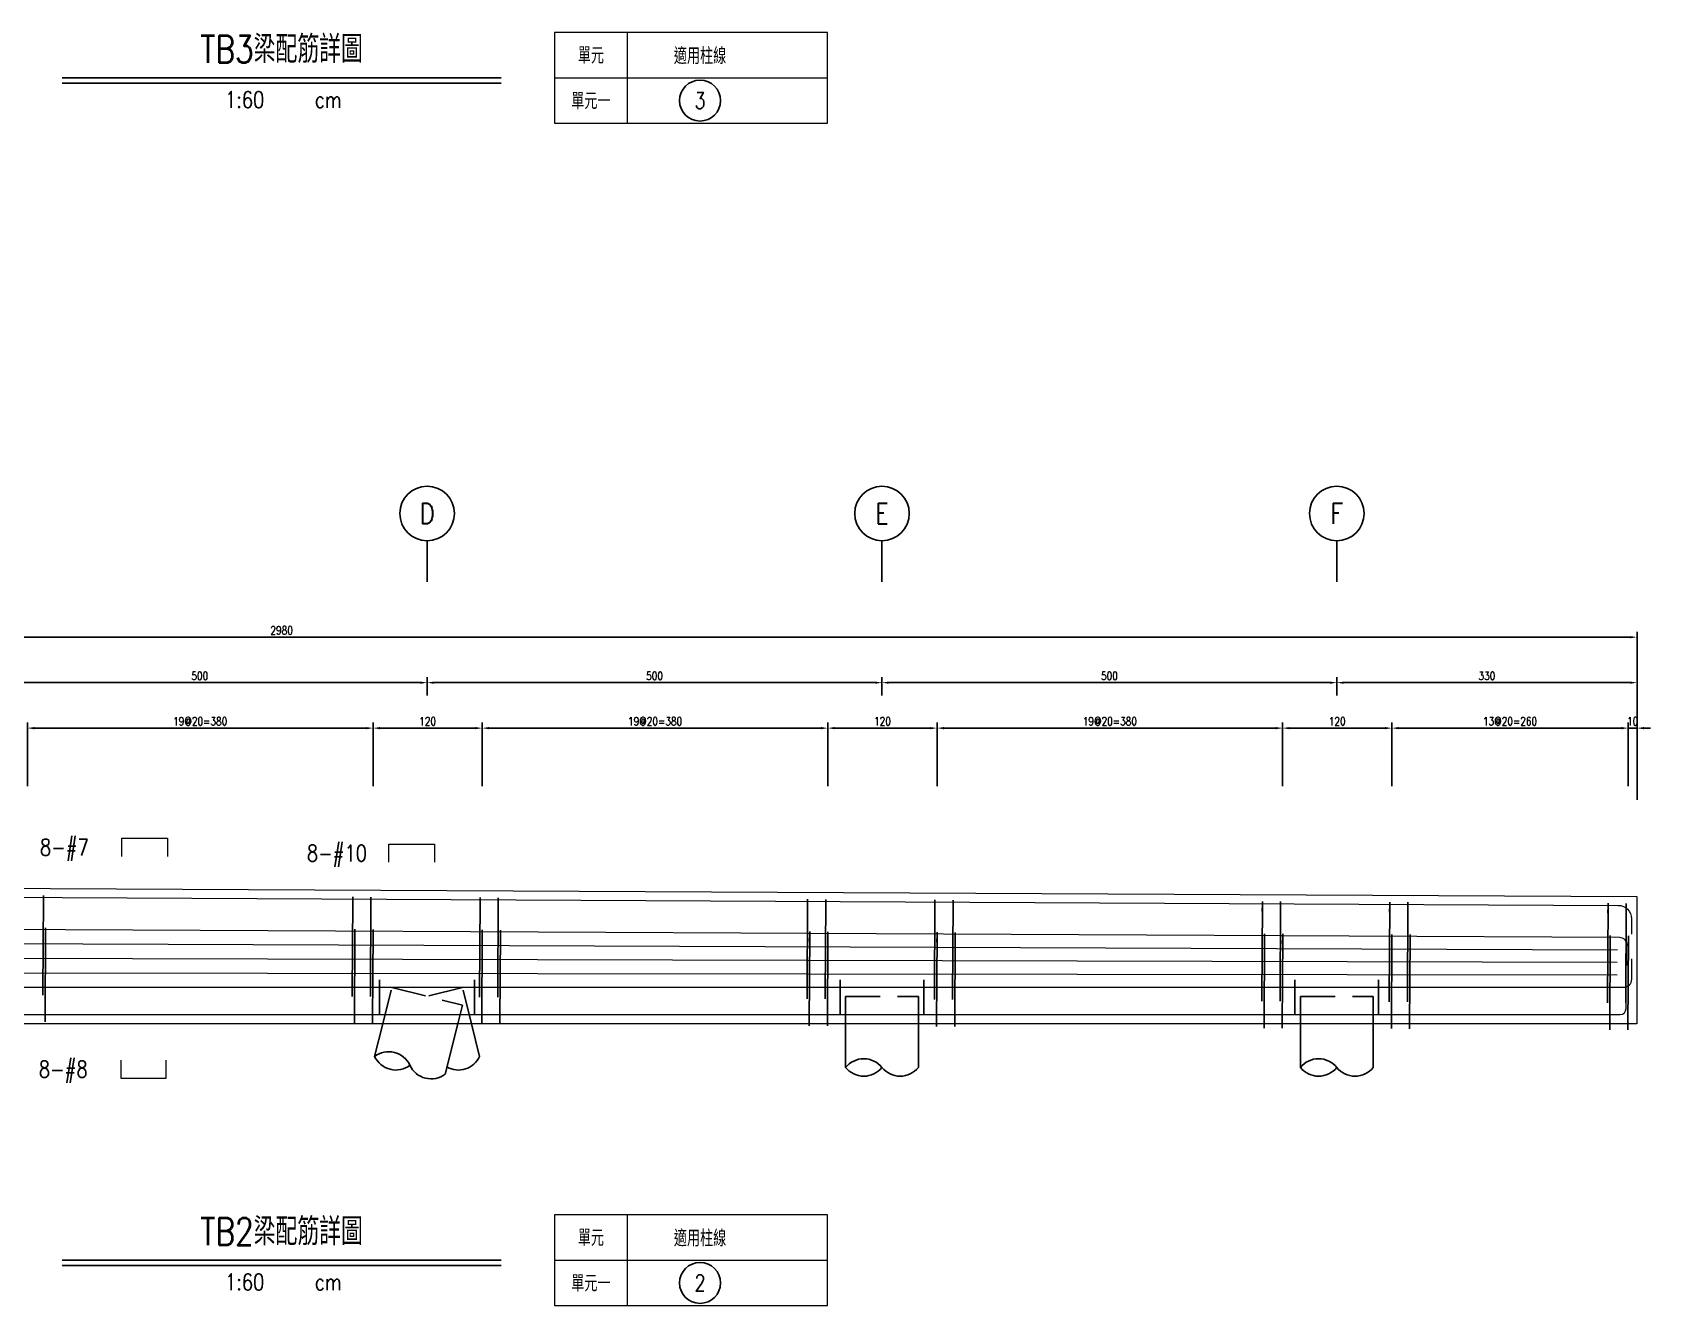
# Model space of a CAD drawing. Extents: x -4754 to 4976, y -19960 to 3841.
# Drawn here: x 951 to 2730, y -18510 to -17110 of the extents above; entities that cross this region are included whole.
import ezdxf
from ezdxf.enums import TextEntityAlignment as Align

# ---------------------------------------------------------------- set-up
doc = ezdxf.new("R2010")
doc.units = 0
doc.header["$LTSCALE"] = 3
doc.linetypes.add('DASHED', pattern=[19.05, 12.7, -6.35])
doc.layers.get('0').update_dxf_attribs({"linetype": 'CONTINUOUS'})
doc.layers.add('HB_0', color=7, linetype='CONTINUOUS', transparency=0.5)
for name, color, linetype in [('HB_DIM', 1, 'CONTINUOUS'), ('HB_SYMBOLS', 7, 'CONTINUOUS'), ('HB_TXT_CTEXT', 2, 'CONTINUOUS'), ('鋼筋', 3, 'CONTINUOUS')]:
    doc.layers.add(name, color=color, linetype=linetype)
doc.styles.get("Standard").update_dxf_attribs({"font": 'ROMANS.shx', "width": 0.8, "bigfont": 'chineset.shx'})
doc.dimstyles.new('30', dxfattribs={"dimscale": 3, "dimtxt": 3, "dimasz": 2.5, "dimexe": 2, "dimexo": 2, "dimgap": 1, "dimtad": 1, "dimdsep": 46, "dimtxsty": 'Standard', "dimcen": 0, "dimclrd": 256, "dimclre": 256, "dimclrt": 2, "dimadec": 0, "dimazin": 0, "dimtfac": 1, "dimtix": 1, "dimtmove": 2, "dimatfit": 3, "dimfxl": 1, "dimtolj": 1, "dimtzin": 0, "dimarcsym": 0})

# ---------------------------------------------------------------- blocks, each defined once
blk = doc.blocks.new('title_beam')
at = {"color": 3, "linetype": 'Continuous'}
blk.add_line((-241.2, 0), (241.2, 0), dxfattribs=at)
at = {"color": 1, "linetype": 'Continuous'}
blk.add_line((-241.2, -6), (241.2, -6), dxfattribs=at)
at = {"color": 3, "linetype": 'Continuous', "width": 0.8}
blk.add_attdef('TITLE', text='', height=30, dxfattribs=at).set_placement((0, 33), align=Align.MIDDLE)
at = {"linetype": 'Continuous', "width": 0.8}
blk.add_attdef('SCALE', text='', height=18, dxfattribs=at).set_placement((-40.6, -24), align=Align.MIDDLE)
blk.add_attdef('CM', (36.5, -33), '', height=18, dxfattribs=at)
blk = doc.blocks.new('line_tag')
at = {"layer": 'HB_SYMBOLS', "color": 4, "linetype": 'Continuous'}
blk.add_circle((0, 0), 22.5, dxfattribs=at)
at = {"color": 4, "linetype": 'Continuous', "width": 0.8}
blk.add_attdef('A', text='', height=18, dxfattribs=at).set_placement((0, 0), align=Align.MIDDLE)
blk = doc.blocks.new('pile_racked_Transverse')
at = {"layer": 'HB_0', "color": 252, "linetype": 'DASHED'}
for p, q in [((-52.2, 10), (-52.2, 50)), ((52.2, 10), (52.2, 50))]:
    blk.add_line(p, q, dxfattribs=at)
at = {"layer": 'HB_0', "linetype": 'Continuous'}
for p, q in [((-57.7, -36), (-48.7, 0)), ((19.9, -55.4), (33.7, 0)), ((57.7, -36), (48.7, 0))]:
    blk.add_line(p, q, dxfattribs=at)
at = {"layer": 'HB_0', "color": 252, "linetype": 'DASHED'}
for points in [[(-48.7, 0), (-38.8, 39.7), (38.8, 20.3), (33.7, 0)], [(48.7, 0), (38.8, 39.7), (0, 30)]]:
    blk.add_lwpolyline(points, dxfattribs=at)
at = {"layer": 'HB_0', "linetype": 'Continuous'}
for points in [[(-57.7, -36, -0.48), (-18.9, -45.7, 0.48), (19.9, -55.4, 0.48)], [(-57.7, -36, 0.48), (-18.9, -45.7, 0.48)], [(57.7, -36, -0.439137), (21.8, -47.6, -0.439137)]]:
    blk.add_lwpolyline(points, format="xyb", dxfattribs=at)
blk = doc.blocks.new('pile_vertical')
at = {"color": 252, "linetype": 'DASHED'}
for p, q in [((-46, 10), (-46, 50)), ((46, 10), (46, 50))]:
    blk.add_line(p, q, dxfattribs=at)
at = {"linetype": 'Continuous'}
for p, q in [((-40, -48.1), (-40, 0)), ((40, -48.1), (40, 0))]:
    blk.add_line(p, q, dxfattribs=at)
at = {"color": 252, "linetype": 'DASHED'}
blk.add_lwpolyline([(-40, 0), (-40, 30), (40, 30), (40, 0)], dxfattribs=at)
at = {"linetype": 'Continuous'}
for points in [[(-40, -48.1, -0.48), (0, -48.1, 0.48), (40, -48.1, 0.48)], [(-40, -48.1, 0.48), (0, -48.1, 0.48)]]:
    blk.add_lwpolyline(points, format="xyb", dxfattribs=at)
blk = doc.blocks.new('line_guide')
at = {"color": 4, "linetype": 'Continuous'}
blk.add_line((0, 0), (0, -45), dxfattribs=at)
blk.add_circle((0, 30), 30, dxfattribs=at)
at = {"color": 4, "linetype": 'Continuous', "width": 0.8}
blk.add_attdef('A', text='', height=22.5, dxfattribs=at).set_placement((0, 30), align=Align.MIDDLE)
blk = doc.blocks.new('*D478')
at = {"layer": 'HB_DIM', "linetype": 'Continuous', "lineweight": -2}
for p, q in [((945.1, -17938.8), (945.1, -17868.8)), ((952.6, -17874.8), (1317.6, -17874.8)), ((1325.1, -17938.8), (1325.1, -17868.8))]:
    blk.add_line(p, q, dxfattribs=at)
at = {"layer": 'HB_DIM'}
for points in [[(952.6, -17873.6), (952.6, -17876.1), (945.1, -17874.8)], [(1317.6, -17876.1), (1317.6, -17873.6), (1325.1, -17874.8)]]:
    blk.add_solid(points, dxfattribs=at)
at = {"layer": 'HB_DIM', "color": 2, "linetype": 'Continuous', "insert": (1135.1, -17867.3), "char_height": 9, "attachment_point": 5, "rotation": 0}
blk.add_mtext('\\A1;19@20=380', dxfattribs=at)
blk = doc.blocks.new('*D479')
at = {"layer": 'HB_DIM', "linetype": 'Continuous', "lineweight": -2}
for p, q in [((1325.1, -17938.8), (1325.1, -17868.8)), ((1332.6, -17874.8), (1437.6, -17874.8)), ((1445.1, -17938.8), (1445.1, -17868.8))]:
    blk.add_line(p, q, dxfattribs=at)
at = {"layer": 'HB_DIM'}
for points in [[(1332.6, -17873.6), (1332.6, -17876.1), (1325.1, -17874.8)], [(1437.6, -17876.1), (1437.6, -17873.6), (1445.1, -17874.8)]]:
    blk.add_solid(points, dxfattribs=at)
at = {"layer": 'HB_DIM', "color": 2, "linetype": 'Continuous', "insert": (1385.1, -17867.3), "char_height": 9, "attachment_point": 5, "rotation": 0}
blk.add_mtext('\\A1;120', dxfattribs=at)
blk = doc.blocks.new('*D480')
at = {"layer": 'HB_DIM', "linetype": 'Continuous', "lineweight": -2}
for p, q in [((1445.1, -17938.8), (1445.1, -17868.8)), ((1452.6, -17874.8), (1817.6, -17874.8)), ((1825.1, -17938.8), (1825.1, -17868.8))]:
    blk.add_line(p, q, dxfattribs=at)
at = {"layer": 'HB_DIM'}
for points in [[(1452.6, -17873.6), (1452.6, -17876.1), (1445.1, -17874.8)], [(1817.6, -17876.1), (1817.6, -17873.6), (1825.1, -17874.8)]]:
    blk.add_solid(points, dxfattribs=at)
at = {"layer": 'HB_DIM', "color": 2, "linetype": 'Continuous', "insert": (1635.1, -17867.3), "char_height": 9, "attachment_point": 5, "rotation": 0}
blk.add_mtext('\\A1;19@20=380', dxfattribs=at)
blk = doc.blocks.new('*D481')
at = {"layer": 'HB_DIM', "linetype": 'Continuous', "lineweight": -2}
for p, q in [((1825.1, -17938.8), (1825.1, -17868.8)), ((1832.6, -17874.8), (1937.6, -17874.8)), ((1945.1, -17938.8), (1945.1, -17868.8))]:
    blk.add_line(p, q, dxfattribs=at)
at = {"layer": 'HB_DIM'}
for points in [[(1832.6, -17873.6), (1832.6, -17876.1), (1825.1, -17874.8)], [(1937.6, -17876.1), (1937.6, -17873.6), (1945.1, -17874.8)]]:
    blk.add_solid(points, dxfattribs=at)
at = {"layer": 'HB_DIM', "color": 2, "linetype": 'Continuous', "insert": (1885.1, -17867.3), "char_height": 9, "attachment_point": 5, "rotation": 0}
blk.add_mtext('\\A1;120', dxfattribs=at)
blk = doc.blocks.new('*D482')
at = {"layer": 'HB_DIM', "linetype": 'Continuous', "lineweight": -2}
for p, q in [((1945.1, -17938.8), (1945.1, -17868.8)), ((1952.6, -17874.8), (2317.5, -17874.8)), ((2325, -17938.8), (2325, -17868.8))]:
    blk.add_line(p, q, dxfattribs=at)
at = {"layer": 'HB_DIM'}
for points in [[(1952.6, -17873.6), (1952.6, -17876.1), (1945.1, -17874.8)], [(2317.5, -17876.1), (2317.5, -17873.6), (2325, -17874.8)]]:
    blk.add_solid(points, dxfattribs=at)
at = {"layer": 'HB_DIM', "color": 2, "linetype": 'Continuous', "insert": (2135.1, -17867.3), "char_height": 9, "attachment_point": 5, "rotation": 0}
blk.add_mtext('\\A1;19@20=380', dxfattribs=at)
blk = doc.blocks.new('*D483')
at = {"layer": 'HB_DIM', "linetype": 'Continuous', "lineweight": -2}
for p, q in [((2325, -17938.8), (2325, -17868.8)), ((2332.5, -17874.8), (2437.5, -17874.8)), ((2445, -17938.8), (2445, -17868.8))]:
    blk.add_line(p, q, dxfattribs=at)
at = {"layer": 'HB_DIM'}
for points in [[(2332.5, -17873.6), (2332.5, -17876.1), (2325, -17874.8)], [(2437.5, -17876.1), (2437.5, -17873.6), (2445, -17874.8)]]:
    blk.add_solid(points, dxfattribs=at)
at = {"layer": 'HB_DIM', "color": 2, "linetype": 'Continuous', "insert": (2385, -17867.3), "char_height": 9, "attachment_point": 5, "rotation": 0}
blk.add_mtext('\\A1;120', dxfattribs=at)
blk = doc.blocks.new('*D484')
at = {"layer": 'HB_DIM', "linetype": 'Continuous', "lineweight": -2}
for p, q in [((2445, -17938.8), (2445, -17868.8)), ((2452.5, -17874.8), (2697.5, -17874.8)), ((2705, -17938.8), (2705, -17868.8))]:
    blk.add_line(p, q, dxfattribs=at)
at = {"layer": 'HB_DIM'}
for points in [[(2452.5, -17873.6), (2452.5, -17876.1), (2445, -17874.8)], [(2697.5, -17876.1), (2697.5, -17873.6), (2705, -17874.8)]]:
    blk.add_solid(points, dxfattribs=at)
at = {"layer": 'HB_DIM', "color": 2, "linetype": 'Continuous', "insert": (2575, -17867.3), "char_height": 9, "attachment_point": 5, "rotation": 0}
blk.add_mtext('\\A1;13@20=260', dxfattribs=at)
blk = doc.blocks.new('*D485')
at = {"layer": 'HB_DIM', "linetype": 'Continuous', "lineweight": -2}
for p, q in [((2697.5, -17874.8), (2690, -17874.8)), ((2705, -17938.8), (2705, -17868.8)), ((2705, -17874.8), (2714.6, -17874.8)), ((2714.6, -17938.8), (2714.6, -17868.8)), ((2722.1, -17874.8), (2729.6, -17874.8))]:
    blk.add_line(p, q, dxfattribs=at)
at = {"layer": 'HB_DIM'}
for points in [[(2697.5, -17876.1), (2697.5, -17873.6), (2705, -17874.8)], [(2722.1, -17873.6), (2722.1, -17876.1), (2714.6, -17874.8)]]:
    blk.add_solid(points, dxfattribs=at)
at = {"layer": 'HB_DIM', "color": 2, "linetype": 'Continuous', "insert": (2709.8, -17867.3), "char_height": 9, "attachment_point": 5, "rotation": 0}
blk.add_mtext('\\A1;10', dxfattribs=at)
blk = doc.blocks.new('*D486')
at = {"layer": 'HB_DIM', "linetype": 'Continuous', "lineweight": -2}
for p, q in [((-265.4, -17938.8), (-265.4, -17768.8)), ((2714.6, -17953.8), (2714.6, -17768.8)), ((-257.9, -17774.8), (2707.1, -17774.8))]:
    blk.add_line(p, q, dxfattribs=at)
at = {"layer": 'HB_DIM'}
for points in [[(-257.9, -17773.6), (-257.9, -17776.1), (-265.4, -17774.8)], [(2707.1, -17776.1), (2707.1, -17773.6), (2714.6, -17774.8)]]:
    blk.add_solid(points, dxfattribs=at)
at = {"layer": 'HB_DIM', "color": 2, "linetype": 'Continuous', "insert": (1224.6, -17767.3), "char_height": 9, "attachment_point": 5, "rotation": 0}
blk.add_mtext('\\A1;2980', dxfattribs=at)
blk = doc.blocks.new('*D490')
at = {"layer": 'HB_DIM', "linetype": 'Continuous', "lineweight": -2}
for p, q in [((884.6, -17838.8), (884.6, -17818.8)), ((892.1, -17824.8), (1377.1, -17824.8)), ((1384.6, -17838.8), (1384.6, -17818.8))]:
    blk.add_line(p, q, dxfattribs=at)
at = {"layer": 'HB_DIM'}
for points in [[(892.1, -17823.6), (892.1, -17826.1), (884.6, -17824.8)], [(1377.1, -17826.1), (1377.1, -17823.6), (1384.6, -17824.8)]]:
    blk.add_solid(points, dxfattribs=at)
at = {"layer": 'HB_DIM', "color": 2, "linetype": 'Continuous', "insert": (1134.6, -17817.3), "char_height": 9, "attachment_point": 5, "rotation": 0}
blk.add_mtext('\\A1;500', dxfattribs=at)
blk = doc.blocks.new('*D491')
at = {"layer": 'HB_DIM', "linetype": 'Continuous', "lineweight": -2}
for p, q in [((1384.6, -17838.8), (1384.6, -17818.8)), ((1392.1, -17824.8), (1877.1, -17824.8)), ((1884.6, -17838.8), (1884.6, -17818.8))]:
    blk.add_line(p, q, dxfattribs=at)
at = {"layer": 'HB_DIM'}
for points in [[(1392.1, -17823.6), (1392.1, -17826.1), (1384.6, -17824.8)], [(1877.1, -17826.1), (1877.1, -17823.6), (1884.6, -17824.8)]]:
    blk.add_solid(points, dxfattribs=at)
at = {"layer": 'HB_DIM', "color": 2, "linetype": 'Continuous', "insert": (1634.6, -17817.3), "char_height": 9, "attachment_point": 5, "rotation": 0}
blk.add_mtext('\\A1;500', dxfattribs=at)
blk = doc.blocks.new('*D492')
at = {"layer": 'HB_DIM', "linetype": 'Continuous', "lineweight": -2}
for p, q in [((1884.6, -17838.8), (1884.6, -17818.8)), ((1892.1, -17824.8), (2377.1, -17824.8)), ((2384.6, -17838.8), (2384.6, -17818.8))]:
    blk.add_line(p, q, dxfattribs=at)
at = {"layer": 'HB_DIM'}
for points in [[(1892.1, -17823.6), (1892.1, -17826.1), (1884.6, -17824.8)], [(2377.1, -17826.1), (2377.1, -17823.6), (2384.6, -17824.8)]]:
    blk.add_solid(points, dxfattribs=at)
at = {"layer": 'HB_DIM', "color": 2, "linetype": 'Continuous', "insert": (2134.6, -17817.3), "char_height": 9, "attachment_point": 5, "rotation": 0}
blk.add_mtext('\\A1;500', dxfattribs=at)
blk = doc.blocks.new('*D493')
at = {"layer": 'HB_DIM', "linetype": 'Continuous', "lineweight": -2}
for p, q in [((2384.6, -17838.8), (2384.6, -17818.8)), ((2392.1, -17824.8), (2707.1, -17824.8)), ((2714.6, -17938.8), (2714.6, -17818.8))]:
    blk.add_line(p, q, dxfattribs=at)
at = {"layer": 'HB_DIM'}
for points in [[(2392.1, -17823.6), (2392.1, -17826.1), (2384.6, -17824.8)], [(2707.1, -17826.1), (2707.1, -17823.6), (2714.6, -17824.8)]]:
    blk.add_solid(points, dxfattribs=at)
at = {"layer": 'HB_DIM', "color": 2, "linetype": 'Continuous', "insert": (2549.6, -17817.3), "char_height": 9, "attachment_point": 5, "rotation": 0}
blk.add_mtext('\\A1;330', dxfattribs=at)

msp = doc.modelspace()

# ---------------------------------------------------------------- linework, layer by layer
at = {"layer": 'HB_0', "lineweight": 5}
msp.add_lwpolyline([(-265.427, -18199.802), (-265.427, -18044.802), (2714.573, -18059.802), (2714.573, -18199.802), (-265.427, -18199.802)], dxfattribs=at)
at = {"layer": 'HB_DIM', "color": 1, "linetype": 'Continuous'}
msp.add_lwpolyline([(1224.523, -18062.301, 0, 1.25, 0), (1224.523, -18047.301, 0, 0, 0), (1224.523, -18012.301, 0, 0, 0), (1242.523, -18012.301, 0, 0, 0)], format="xyseb", dxfattribs=at)
at = {"layer": 'HB_TXT_CTEXT', "color": 4, "lineweight": 5, "true_color": 0x00ffff}
for p, q in [((1604.573, -17109.802), (1604.573, -17209.802)), ((1524.573, -17159.802), (1824.573, -17159.802)), ((1604.573, -18409.802), (1604.573, -18509.802)), ((1524.573, -18459.802), (1824.573, -18459.802))]:
    msp.add_line(p, q, dxfattribs=at)
for points in [[(1524.573, -17109.802), (1524.573, -17209.802), (1824.573, -17209.802), (1824.573, -17109.802), (1524.573, -17109.802)], [(1524.573, -18409.802), (1524.573, -18509.802), (1824.573, -18509.802), (1824.573, -18409.802), (1524.573, -18409.802)]]:
    msp.add_lwpolyline(points, dxfattribs=at)
at = {"layer": 'HB_TXT_CTEXT', "lineweight": 5}
for points in [[(1049.051, -18015.823, -50), (1049.051, -17995.823, -50), (1099.051, -17995.823, -50), (1099.051, -18015.823, -50)], [(1342.523, -18022.301, -38), (1342.523, -18002.301, -38), (1392.523, -18002.301, -38), (1392.523, -18022.301, -38)], [(1047.798, -18239.808, -50), (1047.798, -18259.808, -50), (1097.798, -18259.808, -50), (1097.798, -18239.808, -50)]]:
    msp.add_polyline3d(points, dxfattribs=at)
at = {"layer": '鋼筋', "lineweight": 5}
for p, q in [((-244.987, -18054.905, -38), (2694.033, -18069.698, -38)), ((-244.987, -18054.905, -27.143), (2694.033, -18069.698, -27.143)), ((-244.987, -18054.905, -16.286), (2694.033, -18069.698, -16.286)), ((-244.987, -18054.905, -5.429), (2694.033, -18069.698, -5.429)), ((-244.987, -18054.905, 5.429), (2694.033, -18069.698, 5.429)), ((-244.987, -18054.905, 16.286), (2694.033, -18069.698, 16.286)), ((-244.987, -18054.905, 27.143), (2694.033, -18069.698, 27.143)), ((-244.987, -18054.905, 38), (2694.033, -18069.698, 38)), ((962.743, -18061.942, 40.245), (962.224, -18165.081, 40.245)), ((962.224, -18165.081, -40.245), (962.743, -18061.942, -40.245)), ((962.705, -18069.562, 33.895), (962.743, -18061.942, 33.895)), ((962.743, -18061.942, -33.895), (962.705, -18069.562, -33.895)), ((1302.739, -18063.653, 40.245), (1302.219, -18166.793, 40.245)), ((1302.219, -18166.793, -40.245), (1302.739, -18063.653, -40.245)), ((1302.7, -18071.273, 33.895), (1302.739, -18063.653, 33.895)), ((1302.739, -18063.653, -33.895), (1302.7, -18071.273, -33.895)), ((1322.738, -18063.754, 40.245), (1322.219, -18166.893, 40.245)), ((1322.219, -18166.893, -40.245), (1322.738, -18063.754, -40.245)), ((1322.7, -18071.374, 33.895), (1322.738, -18063.754, 33.895)), ((1322.738, -18063.754, -33.895), (1322.7, -18071.374, -33.895)), ((1442.737, -18064.358, 40.245), (1442.218, -18167.497, 40.245)), ((1442.218, -18167.497, -40.245), (1442.737, -18064.358, -40.245)), ((1442.698, -18071.978, 33.895), (1442.737, -18064.358, 33.895)), ((1442.737, -18064.358, -33.895), (1442.698, -18071.978, -33.895)), ((1462.737, -18064.459, 40.245), (1462.217, -18167.598, 40.245)), ((1462.217, -18167.598, -40.245), (1462.737, -18064.459, -40.245)), ((1462.698, -18072.079, 33.895), (1462.737, -18064.459, 33.895)), ((1462.737, -18064.459, -33.895), (1462.698, -18072.079, -33.895)), ((1802.732, -18066.17, 40.245), (1802.213, -18169.309, 40.245)), ((1802.213, -18169.309, -40.245), (1802.732, -18066.17, -40.245)), ((1802.694, -18073.79, 33.895), (1802.732, -18066.17, 33.895)), ((1802.732, -18066.17, -33.895), (1802.694, -18073.79, -33.895)), ((1822.732, -18066.271, 40.245), (1822.213, -18169.41, 40.245)), ((1822.213, -18169.41, -40.245), (1822.732, -18066.271, -40.245)), ((1822.694, -18073.891, 33.895), (1822.732, -18066.271, 33.895)), ((1822.732, -18066.271, -33.895), (1822.694, -18073.891, -33.895)), ((1942.73, -18066.875, 40.245), (1942.211, -18170.014, 40.245)), ((1942.211, -18170.014, -40.245), (1942.73, -18066.875, -40.245)), ((1942.692, -18074.495, 33.895), (1942.73, -18066.875, 33.895)), ((1942.73, -18066.875, -33.895), (1942.692, -18074.495, -33.895)), ((1962.73, -18066.975, 40.245), (1962.211, -18170.115, 40.245)), ((1962.211, -18170.115, -40.245), (1962.73, -18066.975, -40.245)), ((1962.692, -18074.595, 33.895), (1962.73, -18066.975, 33.895)), ((1962.73, -18066.975, -33.895), (1962.692, -18074.595, -33.895)), ((2302.726, -18068.687, 40.245), (2302.207, -18171.826, 40.245)), ((2302.207, -18171.826, -40.245), (2302.726, -18068.687, -40.245)), ((2302.688, -18076.307, 33.895), (2302.726, -18068.687, 33.895)), ((2302.726, -18068.687, -33.895), (2302.688, -18076.307, -33.895)), ((2322.726, -18068.787, 40.245), (2322.206, -18171.927, 40.245)), ((2322.206, -18171.927, -40.245), (2322.726, -18068.787, -40.245)), ((2322.687, -18076.407, 33.895), (2322.726, -18068.787, 33.895)), ((2322.726, -18068.787, -33.895), (2322.687, -18076.407, -33.895)), ((2442.724, -18069.391, 40.245), (2442.205, -18172.531, 40.245)), ((2442.205, -18172.531, -40.245), (2442.724, -18069.391, -40.245)), ((2442.686, -18077.011, 33.895), (2442.724, -18069.391, 33.895)), ((2442.724, -18069.391, -33.895), (2442.686, -18077.011, -33.895)), ((2462.724, -18069.492, 40.245), (2462.205, -18172.631, 40.245)), ((2462.205, -18172.631, -40.245), (2462.724, -18069.492, -40.245)), ((2462.686, -18077.112, 33.895), (2462.724, -18069.492, 33.895)), ((2462.724, -18069.492, -33.895), (2462.686, -18077.112, -33.895)), ((2682.721, -18070.599, 40.245), (2682.202, -18173.739, 40.245)), ((2682.202, -18173.739, -40.245), (2682.721, -18070.599, -40.245)), ((2682.683, -18078.219, 33.895), (2682.721, -18070.599, 33.895)), ((2682.721, -18070.599, -33.895), (2682.683, -18078.219, -33.895)), ((2702.721, -18070.7, 40.245), (2702.202, -18173.839, 40.245)), ((2702.202, -18173.839, -40.245), (2702.721, -18070.7, -40.245)), ((2702.682, -18078.32, 33.895), (2702.721, -18070.7, 33.895)), ((2702.721, -18070.7, -33.895), (2702.682, -18078.32, -33.895)), ((-245.103, -18089.902, -50), (2695.282, -18104.703, -50)), ((-245.103, -18089.902, -35.714), (2695.282, -18104.703, -35.714)), ((-245.103, -18089.902, -21.429), (2695.282, -18104.703, -21.429)), ((-245.103, -18089.902, -7.143), (2695.282, -18104.703, -7.143)), ((-245.103, -18089.902, 7.143), (2695.282, -18104.703, 7.143)), ((-245.103, -18089.902, 21.429), (2695.282, -18104.703, 21.429)), ((-245.103, -18089.902, 35.714), (2695.282, -18104.703, 35.714)), ((-245.103, -18089.902, 50), (2695.282, -18104.703, 50)), ((2708.45, -18084.261, -38), (2708.364, -18101.381, -38)), ((2708.45, -18084.261, -27.143), (2708.364, -18101.381, -27.143)), ((2708.45, -18084.261, -16.286), (2708.364, -18101.381, -16.286)), ((2708.45, -18084.261, -5.429), (2708.364, -18101.381, -5.429)), ((2708.45, -18084.261, 5.429), (2708.364, -18101.381, 5.429)), ((2708.45, -18084.261, 16.286), (2708.364, -18101.381, 16.286)), ((2708.45, -18084.261, 27.143), (2708.364, -18101.381, 27.143)), ((2708.45, -18084.261, 38), (2708.364, -18101.381, 38)), ((-242.961, -18107.406, -50), (2692.983, -18118.449, -50)), ((-242.961, -18107.406, 50), (2692.983, -18118.449, 50)), ((965.104, -18097.486, 51.745), (964.615, -18194.623, 51.745)), ((964.615, -18194.623, -51.745), (965.104, -18097.486, -51.745)), ((965.066, -18105.106, 45.395), (965.104, -18097.486, 45.395)), ((965.104, -18097.486, -45.395), (965.066, -18105.106, -45.395)), ((1305.1, -18099.197, 51.745), (1304.611, -18196.335, 51.745)), ((1304.611, -18196.335, -51.745), (1305.1, -18099.197, -51.745)), ((1305.061, -18106.817, 45.395), (1305.1, -18099.197, 45.395)), ((1305.1, -18099.197, -45.395), (1305.061, -18106.817, -45.395)), ((1325.099, -18099.298, 51.745), (1324.61, -18196.435, 51.745)), ((1324.61, -18196.435, -51.745), (1325.099, -18099.298, -51.745)), ((1325.061, -18106.918, 45.395), (1325.099, -18099.298, 45.395)), ((1325.099, -18099.298, -45.395), (1325.061, -18106.918, -45.395)), ((1445.098, -18099.902, 51.745), (1444.609, -18197.039, 51.745)), ((1444.609, -18197.039, -51.745), (1445.098, -18099.902, -51.745)), ((1445.06, -18107.522, 45.395), (1445.098, -18099.902, 45.395)), ((1445.098, -18099.902, -45.395), (1445.06, -18107.522, -45.395)), ((1465.098, -18100.003, 51.745), (1464.609, -18197.14, 51.745)), ((1464.609, -18197.14, -51.745), (1465.098, -18100.003, -51.745)), ((1465.059, -18107.623, 45.395), (1465.098, -18100.003, 45.395)), ((1465.098, -18100.003, -45.395), (1465.059, -18107.623, -45.395)), ((1805.093, -18101.714, 51.745), (1804.604, -18198.852, 51.745)), ((1804.604, -18198.852, -51.745), (1805.093, -18101.714, -51.745)), ((1805.055, -18109.334, 45.395), (1805.093, -18101.714, 45.395)), ((1805.093, -18101.714, -45.395), (1805.055, -18109.334, -45.395)), ((1825.093, -18101.815, 51.745), (1824.604, -18198.952, 51.745)), ((1824.604, -18198.952, -51.745), (1825.093, -18101.815, -51.745)), ((1825.055, -18109.435, 45.395), (1825.093, -18101.815, 45.395)), ((1825.093, -18101.815, -45.395), (1825.055, -18109.435, -45.395)), ((1945.092, -18102.419, 51.745), (1944.603, -18199.556, 51.745)), ((1944.603, -18199.556, -51.745), (1945.092, -18102.419, -51.745)), ((1945.053, -18110.039, 45.395), (1945.092, -18102.419, 45.395)), ((1945.092, -18102.419, -45.395), (1945.053, -18110.039, -45.395)), ((1965.091, -18102.519, 51.745), (1964.602, -18199.657, 51.745)), ((1964.602, -18199.657, -51.745), (1965.091, -18102.519, -51.745)), ((1965.053, -18110.139, 45.395), (1965.091, -18102.519, 45.395)), ((1965.091, -18102.519, -45.395), (1965.053, -18110.139, -45.395)), ((2305.087, -18104.231, 51.745), (2304.598, -18201.368, 51.745)), ((2304.598, -18201.368, -51.745), (2305.087, -18104.231, -51.745)), ((2305.049, -18111.851, 45.395), (2305.087, -18104.231, 45.395)), ((2305.087, -18104.231, -45.395), (2305.049, -18111.851, -45.395)), ((2325.087, -18104.331, 51.745), (2324.598, -18201.469, 51.745)), ((2324.598, -18201.469, -51.745), (2325.087, -18104.331, -51.745)), ((2325.048, -18111.951, 45.395), (2325.087, -18104.331, 45.395)), ((2325.087, -18104.331, -45.395), (2325.048, -18111.951, -45.395)), ((2445.085, -18104.935, 51.745), (2444.596, -18202.073, 51.745)), ((2444.596, -18202.073, -51.745), (2445.085, -18104.935, -51.745)), ((2445.047, -18112.555, 45.395), (2445.085, -18104.935, 45.395)), ((2445.085, -18104.935, -45.395), (2445.047, -18112.555, -45.395)), ((2465.085, -18105.036, 51.745), (2464.596, -18202.174, 51.745)), ((2464.596, -18202.174, -51.745), (2465.085, -18105.036, -51.745)), ((2465.047, -18112.656, 45.395), (2465.085, -18105.036, 45.395)), ((2465.085, -18105.036, -45.395), (2465.047, -18112.656, -45.395)), ((2685.082, -18106.144, 51.745), (2684.593, -18203.281, 51.745)), ((2684.593, -18203.281, -51.745), (2685.082, -18106.144, -51.745)), ((2685.044, -18113.763, 45.395), (2685.082, -18106.144, 45.395)), ((2685.082, -18106.144, -45.395), (2685.044, -18113.763, -45.395)), ((2705.082, -18106.244, 51.745), (2704.593, -18203.382, 51.745)), ((2704.593, -18203.382, -51.745), (2705.082, -18106.244, -51.745)), ((2705.044, -18113.864, 45.395), (2705.082, -18106.244, 45.395)), ((2705.082, -18106.244, -45.395), (2705.044, -18113.864, -45.395)), ((-243.049, -18124.898, -50), (2692.906, -18132.206, -50)), ((-243.049, -18124.898, 50), (2692.906, -18132.206, 50)), ((2703.013, -18112.512, -50), (2702.895, -18135.852, -50)), ((2703.013, -18112.512, -35.714), (2702.895, -18135.852, -35.714)), ((2703.013, -18112.512, -21.429), (2702.895, -18135.852, -21.429)), ((2703.013, -18112.512, -7.143), (2702.895, -18135.852, -7.143)), ((2703.013, -18112.512, 7.143), (2702.895, -18135.852, 7.143)), ((2703.013, -18112.512, 21.429), (2702.895, -18135.852, 21.429)), ((2703.013, -18112.512, 35.714), (2702.895, -18135.852, 35.714)), ((2703.013, -18112.512, 50), (2702.895, -18135.852, 50)), ((-243.137, -18142.39, -50), (2692.825, -18145.964, -50)), ((-243.137, -18142.39, 50), (2692.825, -18145.964, 50)), ((2708.819, -18150.927, -50), (2708.932, -18128.502, -50)), ((2708.819, -18150.927, -35.714), (2708.932, -18128.502, -35.714)), ((2708.819, -18150.927, -21.429), (2708.932, -18128.502, -21.429)), ((2708.819, -18150.927, -7.143), (2708.932, -18128.502, -7.143)), ((2708.819, -18150.927, 7.143), (2708.932, -18128.502, 7.143)), ((2708.819, -18150.927, 21.429), (2708.932, -18128.502, 21.429)), ((2708.819, -18150.927, 35.714), (2708.932, -18128.502, 35.714)), ((2708.819, -18150.927, 50), (2708.932, -18128.502, 50)), ((-250.29, -18159.832, -50), (2699.93, -18159.772, -50)), ((-250.29, -18159.832, -35.714), (2699.93, -18159.772, -35.714)), ((-250.29, -18159.832, -21.429), (2699.93, -18159.772, -21.429)), ((-250.29, -18159.832, -7.143), (2699.93, -18159.772, -7.143)), ((-250.29, -18159.832, 7.143), (2699.93, -18159.772, 7.143)), ((-250.29, -18159.832, 21.429), (2699.93, -18159.772, 21.429)), ((-250.29, -18159.832, 35.714), (2699.93, -18159.772, 35.714)), ((-250.29, -18159.832, 50), (2699.93, -18159.772, 50)), ((2702.657, -18183.09, -50), (2702.78, -18158.787, -50)), ((2702.657, -18183.09, -35.714), (2702.78, -18158.787, -35.714)), ((2702.657, -18183.09, -21.429), (2702.78, -18158.787, -21.429)), ((2702.657, -18183.09, -7.143), (2702.78, -18158.787, -7.143)), ((2702.657, -18183.09, 7.143), (2702.78, -18158.787, 7.143)), ((2702.657, -18183.09, 21.429), (2702.78, -18158.787, 21.429)), ((2702.657, -18183.09, 35.714), (2702.78, -18158.787, 35.714)), ((2702.657, -18183.09, 50), (2702.78, -18158.787, 50)), ((962.208, -18168.256, 37.07), (962.208, -18168.256, -37.07)), ((1302.203, -18169.968, 37.07), (1302.203, -18169.968, -37.07)), ((1322.203, -18170.068, 37.07), (1322.203, -18170.068, -37.07)), ((1442.202, -18170.672, 37.07), (1442.202, -18170.672, -37.07)), ((1462.201, -18170.773, 37.07), (1462.201, -18170.773, -37.07)), ((1802.197, -18172.484, 37.07), (1802.197, -18172.484, -37.07)), ((1822.197, -18172.585, 37.07), (1822.197, -18172.585, -37.07)), ((1942.195, -18173.189, 37.07), (1942.195, -18173.189, -37.07)), ((1962.195, -18173.29, 37.07), (1962.195, -18173.29, -37.07)), ((2302.191, -18175.001, 37.07), (2302.191, -18175.001, -37.07)), ((2322.19, -18175.102, 37.07), (2322.19, -18175.102, -37.07)), ((2442.189, -18175.706, 37.07), (2442.189, -18175.706, -37.07)), ((2462.189, -18175.806, 37.07), (2462.189, -18175.806, -37.07)), ((2682.186, -18176.914, 37.07), (2682.186, -18176.914, -37.07)), ((2702.186, -18177.014, 37.07), (2702.186, -18177.014, -37.07)), ((-246.657, -18189.862, -50), (2695.973, -18189.742, -50)), ((-246.657, -18189.862, -35.714), (2695.973, -18189.742, -35.714)), ((-246.657, -18189.862, -21.429), (2695.973, -18189.742, -21.429)), ((-246.657, -18189.862, -7.143), (2695.973, -18189.742, -7.143)), ((-246.657, -18189.862, 7.143), (2695.973, -18189.742, 7.143)), ((-246.657, -18189.862, 21.429), (2695.973, -18189.742, 21.429)), ((-246.657, -18189.862, 35.714), (2695.973, -18189.742, 35.714)), ((-246.657, -18189.862, 50), (2695.973, -18189.742, 50)), ((964.599, -18197.798, 48.57), (964.599, -18197.798, -48.57)), ((1304.595, -18199.51, 48.57), (1304.595, -18199.51, -48.57)), ((1324.594, -18199.61, 48.57), (1324.594, -18199.61, -48.57)), ((1444.593, -18200.214, 48.57), (1444.593, -18200.214, -48.57)), ((1464.593, -18200.315, 48.57), (1464.593, -18200.315, -48.57)), ((1804.588, -18202.027, 48.57), (1804.588, -18202.027, -48.57)), ((1824.588, -18202.127, 48.57), (1824.588, -18202.127, -48.57)), ((1944.587, -18202.731, 48.57), (1944.587, -18202.731, -48.57)), ((1964.586, -18202.832, 48.57), (1964.586, -18202.832, -48.57)), ((2304.582, -18204.543, 48.57), (2304.582, -18204.543, -48.57)), ((2324.582, -18204.644, 48.57), (2324.582, -18204.644, -48.57)), ((2444.58, -18205.248, 48.57), (2444.58, -18205.248, -48.57)), ((2464.58, -18205.349, 48.57), (2464.58, -18205.349, -48.57)), ((2684.577, -18206.456, 48.57), (2684.577, -18206.456, -48.57)), ((2704.577, -18206.557, 48.57), (2704.577, -18206.557, -48.57))]:
    msp.add_line(p, q, dxfattribs=at)
at = {"layer": '鋼筋', "lineweight": 5, "extrusion": (0.999987, -0.005033, 0)}
for centre, start, end in [((-18056.867, 37.07, 1053.645), 270, 90), ((-18056.867, -37.07, 1053.645), 270, 90), ((-18056.867, 37.07, 1393.645), 270, 90), ((-18056.867, -37.07, 1393.645), 270, 90), ((-18056.867, 37.07, 1413.645), 270, 90), ((-18056.867, -37.07, 1413.645), 270, 90), ((-18056.867, 37.07, 1533.645), 270, 90), ((-18056.867, -37.07, 1533.645), 270, 90), ((-18056.867, 37.07, 1553.645), 270, 90), ((-18056.867, -37.07, 1553.645), 270, 90), ((-18056.867, 37.07, 1893.645), 270, 90), ((-18056.867, -37.07, 1893.645), 270, 90), ((-18056.867, 37.07, 1913.645), 270, 90), ((-18056.867, -37.07, 1913.645), 270, 90), ((-18056.867, 37.07, 2033.645), 270, 90), ((-18056.867, -37.07, 2033.645), 270, 90), ((-18056.867, 37.07, 2053.645), 270, 90), ((-18056.867, -37.07, 2053.645), 270, 90), ((-18056.867, 37.07, 2393.645), 270, 90), ((-18056.867, -37.07, 2393.645), 270, 90), ((-18056.867, 37.07, 2413.645), 270, 90), ((-18056.867, -37.07, 2413.645), 270, 90), ((-18056.867, 37.07, 2533.645), 270, 90), ((-18056.867, -37.07, 2533.645), 270, 90), ((-18056.867, 37.07, 2553.645), 270, 90), ((-18056.867, -37.07, 2553.645), 270, 90), ((-18056.867, 37.07, 2773.645), 270, 90), ((-18056.867, -37.07, 2773.645), 270, 90), ((-18056.867, 37.07, 2793.645), 270, 90), ((-18056.867, -37.07, 2793.645), 270, 90), ((-18092.399, 48.57, 1056.185), 270, 90), ((-18092.399, -48.57, 1056.185), 270, 90), ((-18092.399, 48.57, 1396.185), 270, 90), ((-18092.399, -48.57, 1396.185), 270, 90), ((-18092.399, 48.57, 1416.185), 270, 90), ((-18092.399, -48.57, 1416.185), 270, 90), ((-18092.399, 48.57, 1536.185), 270, 90), ((-18092.399, -48.57, 1536.185), 270, 90), ((-18092.399, 48.57, 1556.185), 270, 90), ((-18092.399, -48.57, 1556.185), 270, 90), ((-18092.399, 48.57, 1896.185), 270, 90), ((-18092.399, -48.57, 1896.185), 270, 90), ((-18092.399, 48.57, 1916.185), 270, 90), ((-18092.399, -48.57, 1916.185), 270, 90), ((-18092.399, 48.57, 2036.185), 270, 90), ((-18092.399, -48.57, 2036.185), 270, 90), ((-18092.399, 48.57, 2056.185), 270, 90), ((-18092.399, -48.57, 2056.185), 270, 90), ((-18092.399, 48.57, 2396.185), 270, 90), ((-18092.399, -48.57, 2396.185), 270, 90), ((-18092.399, 48.57, 2416.185), 270, 90), ((-18092.399, -48.57, 2416.185), 270, 90), ((-18092.399, 48.57, 2536.185), 270, 90), ((-18092.399, -48.57, 2536.185), 270, 90), ((-18092.399, 48.57, 2556.185), 270, 90), ((-18092.399, -48.57, 2556.185), 270, 90), ((-18092.399, 48.57, 2776.185), 270, 90), ((-18092.399, -48.57, 2776.185), 270, 90), ((-18092.399, 48.57, 2796.185), 270, 90), ((-18092.399, -48.57, 2796.185), 270, 90), ((-18160.008, 37.07, 1053.645), 90, 180), ((-18160.008, -37.07, 1053.645), 180, 270), ((-18160.008, 37.07, 1393.645), 90, 180), ((-18160.008, -37.07, 1393.645), 180, 270), ((-18160.008, 37.07, 1413.645), 90, 180), ((-18160.008, -37.07, 1413.645), 180, 270), ((-18160.008, 37.07, 1533.645), 90, 180), ((-18160.008, -37.07, 1533.645), 180, 270), ((-18160.008, 37.07, 1553.645), 90, 180), ((-18160.008, -37.07, 1553.645), 180, 270), ((-18160.008, 37.07, 1893.645), 90, 180), ((-18160.008, -37.07, 1893.645), 180, 270), ((-18160.008, 37.07, 1913.645), 90, 180), ((-18160.008, -37.07, 1913.645), 180, 270), ((-18160.008, 37.07, 2033.645), 90, 180), ((-18160.008, -37.07, 2033.645), 180, 270), ((-18160.008, 37.07, 2053.645), 90, 180), ((-18160.008, -37.07, 2053.645), 180, 270), ((-18160.008, 37.07, 2393.645), 90, 180), ((-18160.008, -37.07, 2393.645), 180, 270), ((-18160.008, 37.07, 2413.645), 90, 180), ((-18160.008, -37.07, 2413.645), 180, 270), ((-18160.008, 37.07, 2533.645), 90, 180), ((-18160.008, -37.07, 2533.645), 180, 270), ((-18160.008, 37.07, 2553.645), 90, 180), ((-18160.008, -37.07, 2553.645), 180, 270), ((-18160.008, 37.07, 2773.645), 90, 180), ((-18160.008, -37.07, 2773.645), 180, 270), ((-18160.008, 37.07, 2793.645), 90, 180), ((-18160.008, -37.07, 2793.645), 180, 270), ((-18189.538, 48.57, 1056.185), 90, 180), ((-18189.538, -48.57, 1056.185), 180, 270), ((-18189.538, 48.57, 1396.185), 90, 180), ((-18189.538, -48.57, 1396.185), 180, 270), ((-18189.538, 48.57, 1416.185), 90, 180), ((-18189.538, -48.57, 1416.185), 180, 270), ((-18189.538, 48.57, 1536.185), 90, 180), ((-18189.538, -48.57, 1536.185), 180, 270), ((-18189.538, 48.57, 1556.185), 90, 180), ((-18189.538, -48.57, 1556.185), 180, 270), ((-18189.538, 48.57, 1896.185), 90, 180), ((-18189.538, -48.57, 1896.185), 180, 270), ((-18189.538, 48.57, 1916.185), 90, 180), ((-18189.538, -48.57, 1916.185), 180, 270), ((-18189.538, 48.57, 2036.185), 90, 180), ((-18189.538, -48.57, 2036.185), 180, 270), ((-18189.538, 48.57, 2056.185), 90, 180), ((-18189.538, -48.57, 2056.185), 180, 270), ((-18189.538, 48.57, 2396.185), 90, 180), ((-18189.538, -48.57, 2396.185), 180, 270), ((-18189.538, 48.57, 2416.185), 90, 180), ((-18189.538, -48.57, 2416.185), 180, 270), ((-18189.538, 48.57, 2536.185), 90, 180), ((-18189.538, -48.57, 2536.185), 180, 270), ((-18189.538, 48.57, 2556.185), 90, 180), ((-18189.538, -48.57, 2556.185), 180, 270), ((-18189.538, 48.57, 2776.185), 90, 180), ((-18189.538, -48.57, 2776.185), 180, 270), ((-18189.538, 48.57, 2796.185), 90, 180), ((-18189.538, -48.57, 2796.185), 180, 270)]:
    msp.add_arc(centre, 3.175, start, end, dxfattribs=at)
at = {"layer": '鋼筋', "lineweight": 5, "extrusion": (0, 0, -1)}
for centre, radius, start in [((-2693.96, -18084.188, 38), 14.49, 90.288399), ((-2693.96, -18084.188, 27.143), 14.49, 90.288399), ((-2693.96, -18084.188, 16.286), 14.49, 90.288399), ((-2693.96, -18084.188, 5.429), 14.49, 90.288399), ((-2693.96, -18084.188, -5.429), 14.49, 90.288399), ((-2693.96, -18084.188, -16.286), 14.49, 90.288399), ((-2693.96, -18084.188, -27.143), 14.49, 90.288399), ((-2693.96, -18084.188, -38), 14.49, 90.288399), ((-2695.243, -18112.473, 50), 7.77, 90.288403), ((-2695.243, -18112.473, 35.714), 7.77, 90.288403), ((-2695.243, -18112.473, 21.429), 7.77, 90.288403), ((-2695.243, -18112.473, 7.143), 7.77, 90.288403), ((-2695.243, -18112.473, -7.143), 7.77, 90.288403), ((-2695.243, -18112.473, -21.429), 7.77, 90.288403), ((-2695.243, -18112.473, -35.714), 7.77, 90.288403), ((-2695.243, -18112.473, -50), 7.77, 90.288403)]:
    msp.add_arc(centre, radius, start, 180.288399, dxfattribs=at)
at = {"layer": '鋼筋', "lineweight": 5}
for centre, radius, start in [((2699.929, -18150.882, -50), 8.89, 270.001166), ((2699.929, -18150.882, -35.714), 8.89, 270.001166), ((2699.929, -18150.882, -21.429), 8.89, 270.001166), ((2699.929, -18150.882, -7.143), 8.89, 270.001166), ((2699.929, -18150.882, 7.143), 8.89, 270.001166), ((2699.929, -18150.882, 21.429), 8.89, 270.001166), ((2699.929, -18150.882, 35.714), 8.89, 270.001166), ((2699.929, -18150.882, 50), 8.89, 270.001166), ((2695.972, -18183.057, -50), 6.685, 270.002342), ((2695.972, -18183.057, -35.714), 6.685, 270.002342), ((2695.972, -18183.057, -21.429), 6.685, 270.002342), ((2695.972, -18183.057, -7.143), 6.685, 270.002342), ((2695.972, -18183.057, 7.143), 6.685, 270.002342), ((2695.972, -18183.057, 21.429), 6.685, 270.002342), ((2695.972, -18183.057, 35.714), 6.685, 270.002342), ((2695.972, -18183.057, 50), 6.685, 270.002342)]:
    msp.add_arc(centre, radius, start, 359.711601, dxfattribs=at)

# ---------------------------------------------------------------- block references
at = {"layer": 'HB_0', "linetype": 'Continuous'}
for p, values in [((1384.573, -17668.802), {'A': 'D'}), ((1884.573, -17668.802), {'A': 'E'}), ((2384.573, -17668.802), {'A': 'F'})]:
    msp.add_blockref('line_guide', p, dxfattribs=at).add_auto_attribs(values)
for name, p in [('pile_racked_Transverse', (1384.573, -18199.802)), ('pile_vertical', (1884.573, -18199.802)), ('pile_vertical', (2384.573, -18199.802))]:
    msp.add_blockref(name, p, dxfattribs=at)
at = {"layer": 'HB_TXT_CTEXT', "linetype": 'Continuous'}
for name, p, values in [('title_beam', (1224.573, -17159.802), {'TITLE': 'TB3梁配筋詳圖', 'SCALE': '1:60', 'CM': 'cm'}), ('line_tag', (1684.573, -17184.802), {'A': '3'}), ('title_beam', (1224.573, -18459.802), {'TITLE': 'TB2梁配筋詳圖', 'SCALE': '1:60', 'CM': 'cm'}), ('line_tag', (1684.573, -18484.802), {'A': '2'})]:
    msp.add_blockref(name, p, dxfattribs=at).add_auto_attribs(values)

# ---------------------------------------------------------------- texts
at = {"layer": 'HB_TXT_CTEXT', "linetype": 'Continuous', "width": 0.8}
for s, p in [('單元', (1564.573, -17134.802)), ('適用柱線', (1684.573, -17134.802)), ('單元一', (1564.573, -17184.802)), ('單元', (1564.573, -18434.802)), ('適用柱線', (1684.573, -18434.802)), ('單元一', (1564.573, -18484.802))]:
    msp.add_text(s, height=18, dxfattribs=at).set_placement(p, align=Align.MIDDLE)
for s, p in [(' 8-#7', (949.051, -18005.823, -50)), (' 8-#10', (1242.523, -18012.301, -38)), (' 8-#8', (947.798, -18249.808, -50))]:
    msp.add_text(s, height=18, dxfattribs=at).set_placement(p, align=Align.MIDDLE_LEFT)

# ---------------------------------------------------------------- dimensions: what is measured, and where the dimension line sits
at = {"layer": 'HB_DIM', "linetype": 'Continuous'}
for base, p1, p2, picture, middle in [((2714.573, -17774.802), (-265.427, -17944.802), (2714.573, -17959.802), '*D486', (1224.573, -17767.302)), ((1384.573, -17824.802), (884.573, -17844.802, -2489), (1384.573, -17844.802, -1989), '*D490', (1134.573, -17817.302)), ((1884.573, -17824.802), (1384.573, -17844.802, -1989), (1884.573, -17844.802, -1489), '*D491', (1634.573, -17817.302)), ((2384.573, -17824.802), (1884.573, -17844.802, -1489), (2384.573, -17844.802, -989), '*D492', (2134.573, -17817.302)), ((2714.573, -17824.802), (2384.573, -17844.802, -989), (2714.573, -17944.802), '*D493', (2549.573, -17817.302)), ((1445.06, -17874.802), (1325.061, -17944.802, 45.395), (1445.06, -17944.802, 45.395), '*D479', (1385.06, -17867.302)), ((1945.053, -17874.802), (1825.055, -17944.802, 45.395), (1945.053, -17944.802, 45.395), '*D481', (1885.054, -17867.302)), ((2445.047, -17874.802), (2325.048, -17944.802, 45.395), (2445.047, -17944.802, 45.395), '*D483', (2385.048, -17867.302)), ((2714.573, -17874.802), (2705.044, -17944.802, 45.395), (2714.573, -17944.802), '*D485', (2709.808, -17867.302))]:
    dim = msp.add_linear_dim(base=base, p1=p1, p2=p2, angle=0, dimstyle='30', override={"dimdec": 0, "dimpost": '<>'}, dxfattribs=at)
    dim.commit()
    dim.dimension.update_dxf_attribs({"geometry": picture, "text_midpoint": middle})
for base, p1, p2, text, picture, middle in [((1325.061, -17874.802), (945.066, -17944.802, 45.395), (1325.061, -17944.802, 45.395), '19@20=<>', '*D478', (1135.063, -17867.302)), ((1825.055, -17874.802), (1445.06, -17944.802, 45.395), (1825.055, -17944.802, 45.395), '19@20=<>', '*D480', (1635.057, -17867.302)), ((2325.048, -17874.802), (1945.053, -17944.802, 45.395), (2325.048, -17944.802, 45.395), '19@20=<>', '*D482', (2135.051, -17867.302)), ((2705.044, -17874.802), (2445.047, -17944.802, 45.395), (2705.044, -17944.802, 45.395), '13@20=<>', '*D484', (2575.045, -17867.302))]:
    dim = msp.add_linear_dim(base=base, p1=p1, p2=p2, angle=0, text=text, dimstyle='30', override={"dimdec": 0, "dimpost": '<>'}, dxfattribs=at)
    dim.commit()
    dim.dimension.update_dxf_attribs({"geometry": picture, "text_midpoint": middle})

doc.saveas('drawing.dxf')
